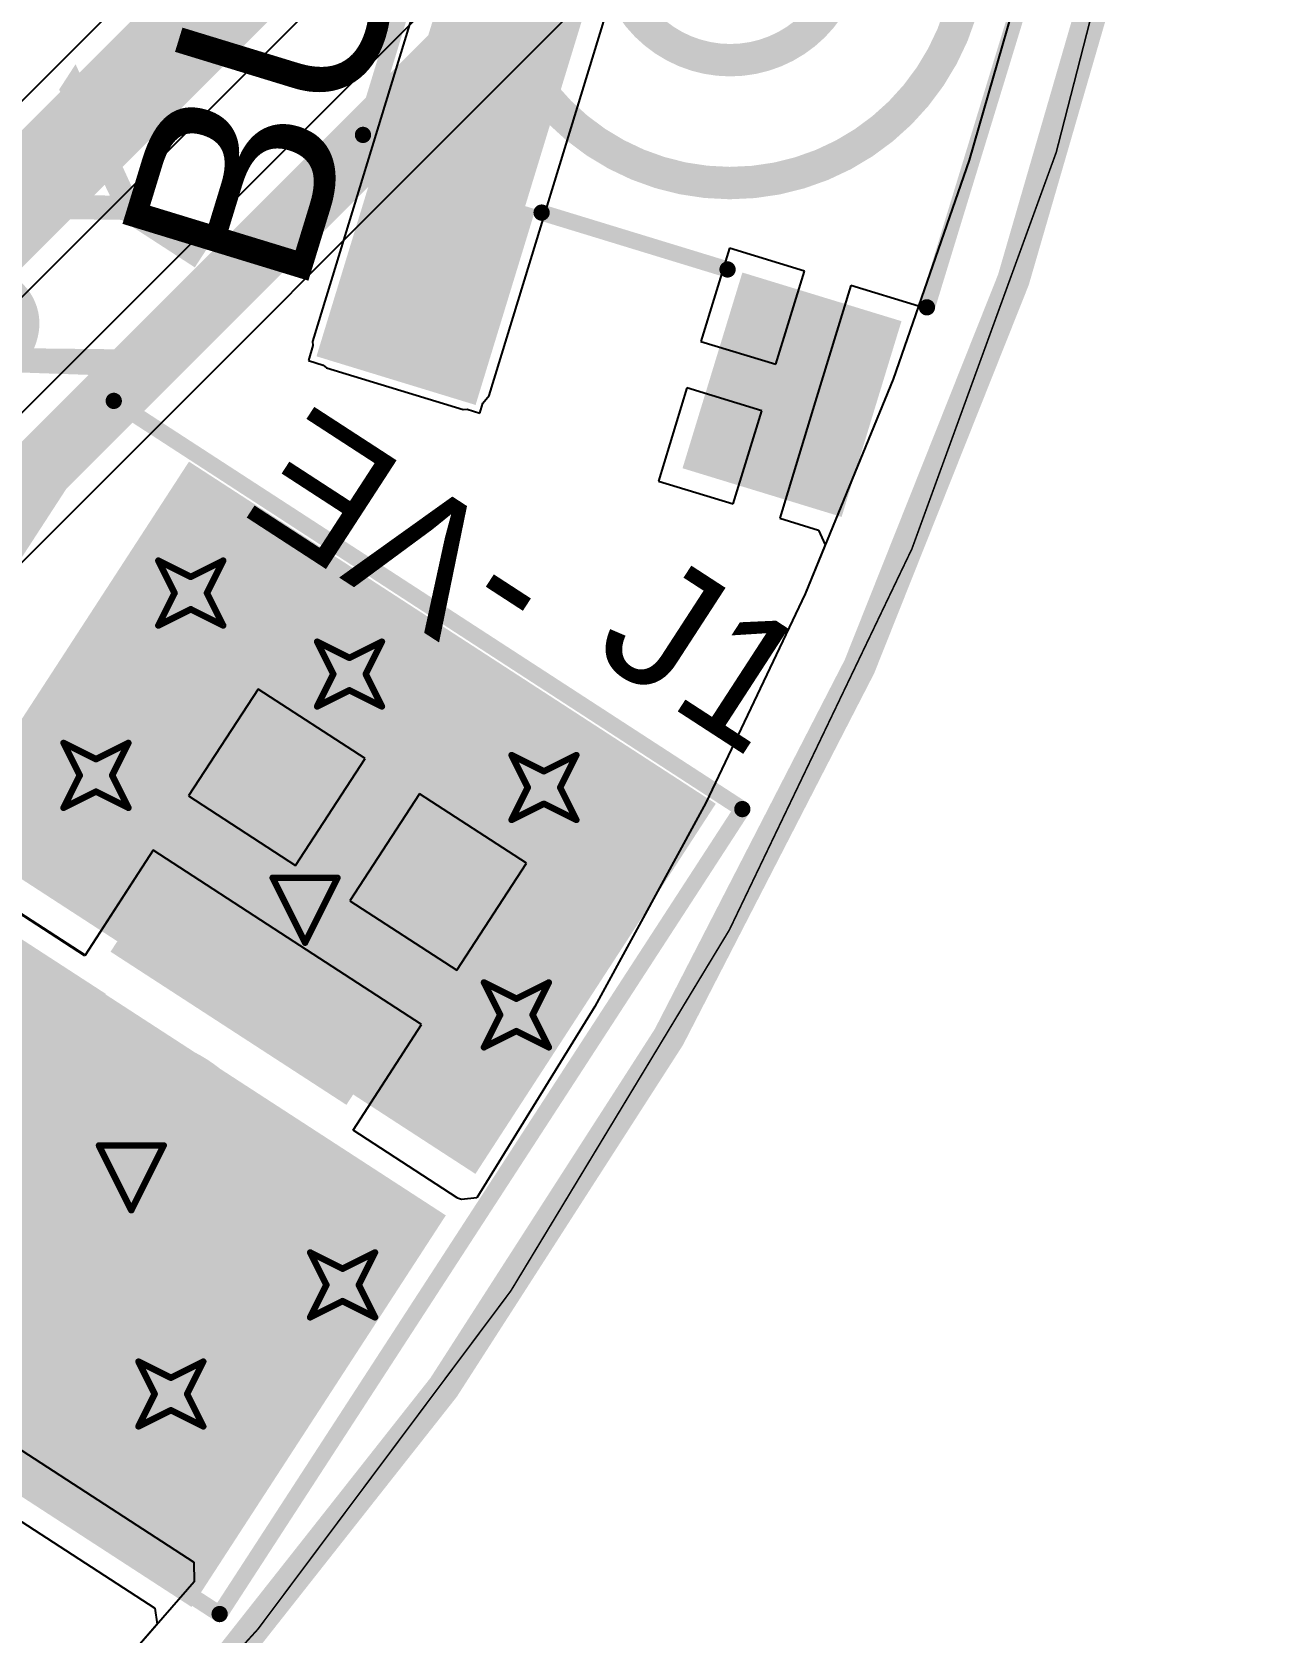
# Model space of a CAD drawing. Header units: millimetres. Extents: x -2 to 282, y -53 to 22.
# Drawn here: x 52.14 to 61.8, y -41.04 to -28.49 of the extents above; entities that cross this region are included whole.
import ezdxf

# ---------------------------------------------------------------- set-up
doc = ezdxf.new("R2010")
doc.units = ezdxf.units.MM
for name, color, linetype in [('BottomLayer', 5, 'Continuous'), ('BottomSolder', 6, 'Continuous'), ('DrillDrawing', 1, 'Continuous'), ('Mechanical1', 6, 'Continuous'), ('Mechanical2', 216, 'Continuous'), ('MultiLayer', 9, 'Continuous'), ('PadHoleLayer', 156, 'Continuous'), ('TopLayer', 1, 'Continuous'), ('TopOverlay', 2, 'Continuous'), ('TopPaste', 8, 'Continuous'), ('TopSolder', 216, 'Continuous'), ('ViaHoleLayer', 16, 'Continuous')]:
    doc.layers.add(name, color=color, linetype=linetype)
doc.styles.add('Arial', font='', dxfattribs={"height": 0.2})
doc.styles.get('Arial').set_extended_font_data('Arial')

# ---------------------------------------------------------------- blocks, each defined once
blk = doc.blocks.new('TS_1109S_B_J__19')
at = {"layer": 'TopLayer'}
for points in [[(-3.95, 2.05), (-2.55, 2.05), (-2.55, 0.95), (-3.95, 0.95)], [(2.55, 2.05), (3.95, 2.05), (3.95, 0.95), (2.55, 0.95)], [(-3.95, -0.95), (-2.55, -0.95), (-2.55, -2.05), (-3.95, -2.05)], [(2.55, -0.95), (3.95, -0.95), (3.95, -2.05), (2.55, -2.05)]]:
    blk.add_hatch(color=1, dxfattribs=at).paths.add_polyline_path(points)
at = {"layer": 'TopPaste'}
for points in [[(-3.95, 2.05), (-2.55, 2.05), (-2.55, 0.95), (-3.95, 0.95)], [(2.55, 2.05), (3.95, 2.05), (3.95, 0.95), (2.55, 0.95)], [(-3.95, -0.95), (-2.55, -0.95), (-2.55, -2.05), (-3.95, -2.05)], [(2.55, -0.95), (3.95, -0.95), (3.95, -2.05), (2.55, -2.05)]]:
    blk.add_hatch(color=8, dxfattribs=at).paths.add_polyline_path(points)
at = {"layer": 'TopSolder'}
for points in [[(-4.052, 2.152), (-2.448, 2.152), (-2.448, 0.848), (-4.052, 0.848)], [(2.448, 2.152), (4.052, 2.152), (4.052, 0.848), (2.448, 0.848)], [(-4.052, -0.848), (-2.448, -0.848), (-2.448, -2.152), (-4.052, -2.152)], [(2.448, -0.848), (4.052, -0.848), (4.052, -2.152), (2.448, -2.152)]]:
    blk.add_hatch(color=216, dxfattribs=at).paths.add_polyline_path(points)
at = {"layer": 'TopOverlay', "const_width": 0.127}
for points in [[(-2.286, 2.311), (2.286, 2.311)], [(-2.459, 0.794), (-2.459, -0.73)], [(2.459, 0.794), (2.459, -0.73)], [(-2.286, -2.311), (2.286, -2.311)]]:
    blk.add_lwpolyline(points, dxfattribs=at)
at = {"layer": 'TopOverlay'}
for points, const_width in [([(-2.318, 2.311, 1), (-2.254, 2.311, 1)], 0.0635), ([(2.254, 2.311, 1), (2.318, 2.311, 1)], 0.0635), ([(1.888, 0, 1), (-1.888, 0, 1)], 0.254), ([(0.925, 0, 1), (-0.925, 0, 1)], 0.254), ([(-2.491, 0.794, 1), (-2.427, 0.794, 1)], 0.0635), ([(2.427, 0.794, 1), (2.491, 0.794, 1)], 0.0635), ([(-1.951, 0, 1), (-1.824, 0, 1)], 0.127), ([(-0.988, 0, 1), (-0.861, 0, 1)], 0.127), ([(0.861, 0, 1), (0.988, 0, 1)], 0.127), ([(1.824, 0, 1), (1.951, 0, 1)], 0.127), ([(-2.491, -0.73, 1), (-2.427, -0.73, 1)], 0.0635), ([(2.427, -0.73, 1), (2.491, -0.73, 1)], 0.0635), ([(-2.318, -2.311, 1), (-2.254, -2.311, 1)], 0.0635), ([(2.254, -2.311, 1), (2.318, -2.311, 1)], 0.0635)]:
    blk.add_lwpolyline(points, format="xyb", close=True, dxfattribs=dict(at, const_width=const_width))
blk = doc.blocks.new('B2B_XH_A_LF__SN___90')
at = {"layer": 'BottomLayer'}
blk.add_hatch(color=5, dxfattribs=at).paths.add_polyline_path([(-2.25, 1), (-0.25, 1), (-0.25, -1), (-2.25, -1)])
h = blk.add_hatch(color=5, dxfattribs=at)
edge = h.paths.add_edge_path()
edge.add_arc((1.25, 0), 1, 0, 360)
at = {"layer": 'BottomSolder'}
blk.add_hatch(color=6, dxfattribs=at).paths.add_polyline_path([(-2.352, 1.102), (-0.148, 1.102), (-0.148, -1.102), (-2.352, -1.102)])
h = blk.add_hatch(color=6, dxfattribs=at)
edge = h.paths.add_edge_path()
edge.add_arc((1.25, 0), 1.102, 0, 360)
at = {"layer": 'MultiLayer'}
blk.add_hatch(color=9, dxfattribs=at).paths.add_polyline_path([(-2.25, 1), (-0.25, 1), (-0.25, -1), (-2.25, -1)])
h = blk.add_hatch(color=9, dxfattribs=at)
edge = h.paths.add_edge_path()
edge.add_arc((1.25, 0), 1, 0, 360)
at = {"layer": 'PadHoleLayer'}
h = blk.add_hatch(color=156, dxfattribs=at)
edge = h.paths.add_edge_path()
edge.add_arc((-1.25, 0), 0.5, 0, 360)
h = blk.add_hatch(color=156, dxfattribs=at)
edge = h.paths.add_edge_path()
edge.add_arc((1.25, 0), 0.5, 0, 360)
at = {"layer": 'TopLayer'}
blk.add_hatch(color=1, dxfattribs=at).paths.add_polyline_path([(-2.25, 1), (-0.25, 1), (-0.25, -1), (-2.25, -1)])
h = blk.add_hatch(color=1, dxfattribs=at)
edge = h.paths.add_edge_path()
edge.add_arc((1.25, 0), 1, 0, 360)
at = {"layer": 'TopSolder'}
blk.add_hatch(color=216, dxfattribs=at).paths.add_polyline_path([(-2.352, 1.102), (-0.148, 1.102), (-0.148, -1.102), (-2.352, -1.102)])
h = blk.add_hatch(color=216, dxfattribs=at)
edge = h.paths.add_edge_path()
edge.add_arc((1.25, 0), 1.102, 0, 360)
at = {"layer": 'TopOverlay', "const_width": 0.127}
for points in [[(-3.782, -3.432), (-3.782, 2.442)], [(3.74, 2.442), (-3.782, 2.442)], [(3.74, -3.432), (3.74, 2.442)], [(3.74, -3.432), (-3.782, -3.432)]]:
    blk.add_lwpolyline(points, dxfattribs=at)
at = {"layer": 'TopOverlay', "const_width": 0.0635}
for points in [[(-3.814, 2.442, 1), (-3.75, 2.442, 1)], [(-3.814, 2.442, 1), (-3.75, 2.442, 1)], [(3.708, 2.442, 1), (3.772, 2.442, 1)], [(3.708, 2.442, 1), (3.772, 2.442, 1)], [(-3.814, -3.432, 1), (-3.75, -3.432, 1)], [(-3.814, -3.432, 1), (-3.75, -3.432, 1)], [(3.708, -3.432, 1), (3.772, -3.432, 1)], [(3.708, -3.432, 1), (3.772, -3.432, 1)]]:
    blk.add_lwpolyline(points, format="xyb", close=True, dxfattribs=at)

msp = doc.modelspace()

# ---------------------------------------------------------------- hatches: boundary and pattern name
at = {"layer": 'BottomLayer'}
for points in [[(53.372, -31.86), (51.488, -34.76), (55.617, -37.442), (57.501, -34.541)], [(51.248, -35.081), (49.511, -37.756), (53.647, -40.443), (55.385, -37.767)]]:
    msp.add_hatch(color=5, dxfattribs=at).paths.add_polyline_path(points)
h = msp.add_hatch(color=5, dxfattribs=at)
edge = h.paths.add_edge_path()
edge.add_arc((53.386, -32.89), 0.3, 0, 360)
h = msp.add_hatch(color=5, dxfattribs=at)
edge = h.paths.add_edge_path()
edge.add_arc((54.63, -33.525), 0.3, 0, 360)
h = msp.add_hatch(color=5, dxfattribs=at)
edge = h.paths.add_edge_path()
edge.add_arc((52.643, -34.319), 0.3, 0, 360)
h = msp.add_hatch(color=5, dxfattribs=at)
edge = h.paths.add_edge_path()
edge.add_arc((56.154, -34.414), 0.3, 0, 360)
h = msp.add_hatch(color=5, dxfattribs=at)
edge = h.paths.add_edge_path()
edge.add_arc((55.938, -36.196), 0.3, 0, 360)
h = msp.add_hatch(color=5, dxfattribs=at)
edge = h.paths.add_edge_path()
edge.add_arc((54.576, -38.312), 0.3, 0, 360)
h = msp.add_hatch(color=5, dxfattribs=at)
edge = h.paths.add_edge_path()
edge.add_arc((53.23, -39.167), 0.3, 0, 360)
at = {"layer": 'TopLayer'}
for points in [[(57.877, -23.739), (56.809, -23.412), (54.499, -30.967), (55.568, -31.294)], [(47.064, -32.358), (46.159, -33.752), (51.815, -37.425), (52.72, -36.031)], [(50.572, -34.642), (48.579, -37.71), (53.392, -40.836), (55.385, -37.767)]]:
    msp.add_hatch(color=1, dxfattribs=at).paths.add_polyline_path(points)
h = msp.add_hatch(color=1, dxfattribs=at)
edge = h.paths.add_edge_path()
edge.add_arc((53.386, -32.89), 0.3, 0, 360)
h = msp.add_hatch(color=1, dxfattribs=at)
edge = h.paths.add_edge_path()
edge.add_arc((54.63, -33.525), 0.3, 0, 360)
h = msp.add_hatch(color=1, dxfattribs=at)
edge = h.paths.add_edge_path()
edge.add_arc((52.643, -34.319), 0.3, 0, 360)
h = msp.add_hatch(color=1, dxfattribs=at)
edge = h.paths.add_edge_path()
edge.add_arc((56.154, -34.414), 0.3, 0, 360)
h = msp.add_hatch(color=1, dxfattribs=at)
edge = h.paths.add_edge_path()
edge.add_arc((55.938, -36.196), 0.3, 0, 360)
h = msp.add_hatch(color=1, dxfattribs=at)
edge = h.paths.add_edge_path()
edge.add_arc((54.576, -38.312), 0.3, 0, 360)
h = msp.add_hatch(color=1, dxfattribs=at)
edge = h.paths.add_edge_path()
edge.add_arc((53.23, -39.167), 0.3, 0, 360)
at = {"layer": 'ViaHoleLayer'}
h = msp.add_hatch(color=16, dxfattribs=at)
edge = h.paths.add_edge_path()
edge.add_arc((53.386, -32.89), 0.15, 0, 360)
h = msp.add_hatch(color=16, dxfattribs=at)
edge = h.paths.add_edge_path()
edge.add_arc((54.63, -33.525), 0.15, 0, 360)
h = msp.add_hatch(color=16, dxfattribs=at)
edge = h.paths.add_edge_path()
edge.add_arc((52.643, -34.319), 0.15, 0, 360)
h = msp.add_hatch(color=16, dxfattribs=at)
edge = h.paths.add_edge_path()
edge.add_arc((56.154, -34.414), 0.15, 0, 360)
h = msp.add_hatch(color=16, dxfattribs=at)
edge = h.paths.add_edge_path()
edge.add_arc((55.938, -36.196), 0.15, 0, 360)
h = msp.add_hatch(color=16, dxfattribs=at)
edge = h.paths.add_edge_path()
edge.add_arc((54.576, -38.312), 0.15, 0, 360)
h = msp.add_hatch(color=16, dxfattribs=at)
edge = h.paths.add_edge_path()
edge.add_arc((53.23, -39.167), 0.15, 0, 360)

# ---------------------------------------------------------------- linework, layer by layer
at = {"layer": 'BottomLayer'}
for p, q in [((56.359, -24.736), (48.042, -33.053)), ((58.075, -25.463), (49.414, -34.124)), ((48.811, -33.822), (57.128, -25.505)), ((50, -34.71), (58.661, -26.049)), ((59.99, -27.752), (59.488, -29.498)), ((59.488, -29.498), (58.891, -31.214)), ((58.891, -31.214), (58.202, -32.895)), ((58.202, -32.895), (57.422, -34.535)), ((53.913, -33.642), (53.369, -34.48)), ((54.752, -34.186), (53.913, -33.642)), ((54.207, -35.025), (54.752, -34.186)), ((53.369, -34.48), (54.207, -35.025)), ((55.178, -34.463), (54.633, -35.302)), ((56.017, -35.008), (55.178, -34.463)), ((57.422, -34.535), (56.553, -36.131)), ((52.555, -35.733), (51.338, -34.943)), ((53.092, -34.906), (52.555, -35.733)), ((54.144, -35.589), (53.092, -34.906)), ((55.472, -35.846), (56.017, -35.008)), ((54.633, -35.302), (55.472, -35.846)), ((55.195, -36.272), (54.144, -35.589)), ((56.553, -36.131), (55.629, -37.629)), ((54.659, -37.099), (55.195, -36.272)), ((55.475, -37.629), (54.659, -37.099)), ((55.476, -37.631), (55.475, -37.629)), ((55.507, -37.642), (55.476, -37.631)), ((55.629, -37.629), (55.507, -37.642)), ((49.504, -37.949), (53.411, -40.486)), ((53.411, -40.486), (53.412, -40.638)), ((53.412, -40.638), (52.252, -41.97))]:
    msp.add_line(p, q, dxfattribs=at)
for points, const_width in [([(48.427, -33.437), (56.743, -25.121)], 0.762), ([(49.707, -34.417), (58.368, -25.756)], 0.508)]:
    msp.add_lwpolyline(points, dxfattribs=dict(at, const_width=const_width))
at = {"layer": 'DrillDrawing', "const_width": 0.0508}
for points in [[(53.132, -32.636), (53.386, -32.763)], [(53.132, -32.636), (53.259, -32.89)], [(53.386, -32.763), (53.64, -32.636)], [(53.513, -32.89), (53.64, -32.636)], [(53.132, -33.144), (53.259, -32.89)], [(53.513, -32.89), (53.64, -33.144)], [(53.132, -33.144), (53.386, -33.017)], [(53.386, -33.017), (53.64, -33.144)], [(54.376, -33.271), (54.63, -33.398)], [(54.376, -33.271), (54.503, -33.525)], [(54.63, -33.398), (54.884, -33.271)], [(54.757, -33.525), (54.884, -33.271)], [(54.376, -33.779), (54.503, -33.525)], [(54.757, -33.525), (54.884, -33.779)], [(54.376, -33.779), (54.63, -33.652)], [(54.63, -33.652), (54.884, -33.779)], [(52.389, -34.065), (52.643, -34.192)], [(52.389, -34.065), (52.516, -34.319)], [(52.643, -34.192), (52.897, -34.065)], [(52.77, -34.319), (52.897, -34.065)], [(55.9, -34.16), (56.154, -34.287)], [(55.9, -34.16), (56.027, -34.414)], [(56.154, -34.287), (56.408, -34.16)], [(56.281, -34.414), (56.408, -34.16)], [(52.389, -34.573), (52.516, -34.319)], [(52.77, -34.319), (52.897, -34.573)], [(52.389, -34.573), (52.643, -34.446)], [(52.643, -34.446), (52.897, -34.573)], [(55.9, -34.668), (56.027, -34.414)], [(56.281, -34.414), (56.408, -34.668)], [(55.9, -34.668), (56.154, -34.541)], [(56.154, -34.541), (56.408, -34.668)], [(54.028, -35.122), (54.536, -35.122)], [(54.028, -35.122), (54.282, -35.63)], [(54.282, -35.63), (54.536, -35.122)], [(55.684, -35.942), (55.938, -36.069)], [(55.684, -35.942), (55.811, -36.196)], [(55.938, -36.069), (56.192, -35.942)], [(56.065, -36.196), (56.192, -35.942)], [(55.684, -36.45), (55.811, -36.196)], [(56.065, -36.196), (56.192, -36.45)], [(55.684, -36.45), (55.938, -36.323)], [(55.938, -36.323), (56.192, -36.45)], [(52.666, -37.219), (53.174, -37.219)], [(52.666, -37.219), (52.92, -37.727)], [(52.92, -37.727), (53.174, -37.219)], [(54.322, -38.058), (54.576, -38.185)], [(54.322, -38.058), (54.449, -38.312)], [(54.576, -38.185), (54.83, -38.058)], [(54.703, -38.312), (54.83, -38.058)], [(54.322, -38.566), (54.449, -38.312)], [(54.703, -38.312), (54.83, -38.566)], [(54.322, -38.566), (54.576, -38.439)], [(54.576, -38.439), (54.83, -38.566)], [(52.976, -38.913), (53.23, -39.04)], [(52.976, -38.913), (53.103, -39.167)], [(53.23, -39.04), (53.484, -38.913)], [(53.357, -39.167), (53.484, -38.913)], [(52.976, -39.421), (53.103, -39.167)], [(53.357, -39.167), (53.484, -39.421)], [(52.976, -39.421), (53.23, -39.294)], [(53.23, -39.294), (53.484, -39.421)]]:
    msp.add_lwpolyline(points, dxfattribs=at)
at = {"layer": 'DrillDrawing', "const_width": 0.0254}
for points in [[(53.119, -32.636, 1), (53.145, -32.636, 1)], [(53.119, -32.636, 1), (53.145, -32.636, 1)], [(53.627, -32.636, 1), (53.653, -32.636, 1)], [(53.627, -32.636, 1), (53.653, -32.636, 1)], [(53.373, -32.763, 1), (53.399, -32.763, 1)], [(53.373, -32.763, 1), (53.399, -32.763, 1)], [(53.246, -32.89, 1), (53.272, -32.89, 1)], [(53.246, -32.89, 1), (53.272, -32.89, 1)], [(53.5, -32.89, 1), (53.526, -32.89, 1)], [(53.5, -32.89, 1), (53.526, -32.89, 1)], [(53.373, -33.017, 1), (53.399, -33.017, 1)], [(53.373, -33.017, 1), (53.399, -33.017, 1)], [(53.119, -33.144, 1), (53.145, -33.144, 1)], [(53.119, -33.144, 1), (53.145, -33.144, 1)], [(53.627, -33.144, 1), (53.653, -33.144, 1)], [(53.627, -33.144, 1), (53.653, -33.144, 1)], [(54.364, -33.271, 1), (54.389, -33.271, 1)], [(54.364, -33.271, 1), (54.389, -33.271, 1)], [(54.872, -33.271, 1), (54.897, -33.271, 1)], [(54.872, -33.271, 1), (54.897, -33.271, 1)], [(54.618, -33.398, 1), (54.643, -33.398, 1)], [(54.618, -33.398, 1), (54.643, -33.398, 1)], [(54.491, -33.525, 1), (54.516, -33.525, 1)], [(54.491, -33.525, 1), (54.516, -33.525, 1)], [(54.745, -33.525, 1), (54.77, -33.525, 1)], [(54.745, -33.525, 1), (54.77, -33.525, 1)], [(54.618, -33.652, 1), (54.643, -33.652, 1)], [(54.618, -33.652, 1), (54.643, -33.652, 1)], [(54.364, -33.779, 1), (54.389, -33.779, 1)], [(54.364, -33.779, 1), (54.389, -33.779, 1)], [(54.872, -33.779, 1), (54.897, -33.779, 1)], [(54.872, -33.779, 1), (54.897, -33.779, 1)], [(52.376, -34.065, 1), (52.402, -34.065, 1)], [(52.376, -34.065, 1), (52.402, -34.065, 1)], [(52.884, -34.065, 1), (52.91, -34.065, 1)], [(52.884, -34.065, 1), (52.91, -34.065, 1)], [(52.63, -34.192, 1), (52.656, -34.192, 1)], [(52.63, -34.192, 1), (52.656, -34.192, 1)], [(55.888, -34.16, 1), (55.913, -34.16, 1)], [(55.888, -34.16, 1), (55.913, -34.16, 1)], [(56.396, -34.16, 1), (56.421, -34.16, 1)], [(56.396, -34.16, 1), (56.421, -34.16, 1)], [(52.503, -34.319, 1), (52.529, -34.319, 1)], [(52.503, -34.319, 1), (52.529, -34.319, 1)], [(52.757, -34.319, 1), (52.783, -34.319, 1)], [(52.757, -34.319, 1), (52.783, -34.319, 1)], [(56.142, -34.287, 1), (56.167, -34.287, 1)], [(56.142, -34.287, 1), (56.167, -34.287, 1)], [(52.63, -34.446, 1), (52.656, -34.446, 1)], [(52.63, -34.446, 1), (52.656, -34.446, 1)], [(56.015, -34.414, 1), (56.04, -34.414, 1)], [(56.015, -34.414, 1), (56.04, -34.414, 1)], [(56.269, -34.414, 1), (56.294, -34.414, 1)], [(56.269, -34.414, 1), (56.294, -34.414, 1)], [(52.376, -34.573, 1), (52.402, -34.573, 1)], [(52.376, -34.573, 1), (52.402, -34.573, 1)], [(52.884, -34.573, 1), (52.91, -34.573, 1)], [(52.884, -34.573, 1), (52.91, -34.573, 1)], [(56.142, -34.541, 1), (56.167, -34.541, 1)], [(56.142, -34.541, 1), (56.167, -34.541, 1)], [(55.888, -34.668, 1), (55.913, -34.668, 1)], [(55.888, -34.668, 1), (55.913, -34.668, 1)], [(56.396, -34.668, 1), (56.421, -34.668, 1)], [(56.396, -34.668, 1), (56.421, -34.668, 1)], [(54.015, -35.122, 1), (54.041, -35.122, 1)], [(54.015, -35.122, 1), (54.041, -35.122, 1)], [(54.523, -35.122, 1), (54.549, -35.122, 1)], [(54.523, -35.122, 1), (54.549, -35.122, 1)], [(54.269, -35.63, 1), (54.295, -35.63, 1)], [(54.269, -35.63, 1), (54.295, -35.63, 1)], [(55.671, -35.942, 1), (55.697, -35.942, 1)], [(55.671, -35.942, 1), (55.697, -35.942, 1)], [(56.179, -35.942, 1), (56.205, -35.942, 1)], [(56.179, -35.942, 1), (56.205, -35.942, 1)], [(55.925, -36.069, 1), (55.951, -36.069, 1)], [(55.925, -36.069, 1), (55.951, -36.069, 1)], [(55.798, -36.196, 1), (55.824, -36.196, 1)], [(55.798, -36.196, 1), (55.824, -36.196, 1)], [(56.052, -36.196, 1), (56.078, -36.196, 1)], [(56.052, -36.196, 1), (56.078, -36.196, 1)], [(55.925, -36.323, 1), (55.951, -36.323, 1)], [(55.925, -36.323, 1), (55.951, -36.323, 1)], [(55.671, -36.45, 1), (55.697, -36.45, 1)], [(55.671, -36.45, 1), (55.697, -36.45, 1)], [(56.179, -36.45, 1), (56.205, -36.45, 1)], [(56.179, -36.45, 1), (56.205, -36.45, 1)], [(52.654, -37.219, 1), (52.679, -37.219, 1)], [(52.654, -37.219, 1), (52.679, -37.219, 1)], [(53.162, -37.219, 1), (53.187, -37.219, 1)], [(53.162, -37.219, 1), (53.187, -37.219, 1)], [(52.908, -37.727, 1), (52.933, -37.727, 1)], [(52.908, -37.727, 1), (52.933, -37.727, 1)], [(54.309, -38.058, 1), (54.335, -38.058, 1)], [(54.309, -38.058, 1), (54.335, -38.058, 1)], [(54.817, -38.058, 1), (54.843, -38.058, 1)], [(54.817, -38.058, 1), (54.843, -38.058, 1)], [(54.563, -38.185, 1), (54.589, -38.185, 1)], [(54.563, -38.185, 1), (54.589, -38.185, 1)], [(54.436, -38.312, 1), (54.462, -38.312, 1)], [(54.436, -38.312, 1), (54.462, -38.312, 1)], [(54.69, -38.312, 1), (54.716, -38.312, 1)], [(54.69, -38.312, 1), (54.716, -38.312, 1)], [(54.563, -38.439, 1), (54.589, -38.439, 1)], [(54.563, -38.439, 1), (54.589, -38.439, 1)], [(54.309, -38.566, 1), (54.335, -38.566, 1)], [(54.309, -38.566, 1), (54.335, -38.566, 1)], [(54.817, -38.566, 1), (54.843, -38.566, 1)], [(54.817, -38.566, 1), (54.843, -38.566, 1)], [(52.964, -38.913, 1), (52.989, -38.913, 1)], [(52.964, -38.913, 1), (52.989, -38.913, 1)], [(53.472, -38.913, 1), (53.497, -38.913, 1)], [(53.472, -38.913, 1), (53.497, -38.913, 1)], [(53.218, -39.04, 1), (53.243, -39.04, 1)], [(53.218, -39.04, 1), (53.243, -39.04, 1)], [(53.091, -39.167, 1), (53.116, -39.167, 1)], [(53.091, -39.167, 1), (53.116, -39.167, 1)], [(53.345, -39.167, 1), (53.37, -39.167, 1)], [(53.345, -39.167, 1), (53.37, -39.167, 1)], [(53.218, -39.294, 1), (53.243, -39.294, 1)], [(53.218, -39.294, 1), (53.243, -39.294, 1)], [(52.964, -39.421, 1), (52.989, -39.421, 1)], [(52.964, -39.421, 1), (52.989, -39.421, 1)], [(53.472, -39.421, 1), (53.497, -39.421, 1)], [(53.472, -39.421, 1), (53.497, -39.421, 1)]]:
    msp.add_lwpolyline(points, format="xyb", close=True, dxfattribs=at)
at = {"layer": 'Mechanical1', "const_width": 0.0127}
msp.add_lwpolyline([(0, 0, -3.218852), (-0.279, -38.414)], format="xyb", dxfattribs=at)
at = {"layer": 'Mechanical2', "const_width": 0.254}
msp.add_lwpolyline([(50.766, 5.478, -1.122171), (-0.294, -38.437)], format="xyb", dxfattribs=at)
at = {"layer": 'TopLayer'}
for p, q in [((55.314, -27.737), (54.341, -30.919)), ((59.99, -27.752), (59.488, -29.498)), ((55.725, -31.342), (56.746, -28.004)), ((59.488, -29.498), (59.09, -30.641)), ((57.609, -30.188), (57.385, -30.918)), ((58.195, -30.367), (57.609, -30.188)), ((57.972, -31.097), (58.195, -30.367)), ((58.56, -30.479), (58.281, -31.391)), ((59.09, -30.641), (58.56, -30.479)), ((54.344, -30.951), (54.309, -31.068)), ((54.341, -30.919), (54.344, -30.951)), ((57.385, -30.918), (57.972, -31.097)), ((54.309, -31.068), (54.425, -31.104)), ((54.425, -31.104), (54.451, -31.125)), ((54.451, -31.125), (55.52, -31.451)), ((55.675, -31.403), (55.725, -31.342)), ((57.274, -31.282), (57.051, -32.013)), ((57.861, -31.462), (57.274, -31.282)), ((55.52, -31.451), (55.552, -31.448)), ((55.552, -31.448), (55.652, -31.479)), ((55.652, -31.479), (55.675, -31.403)), ((57.637, -32.192), (57.861, -31.462)), ((58.281, -31.391), (58.002, -32.303)), ((57.051, -32.013), (57.637, -32.192)), ((58.002, -32.303), (58.305, -32.396)), ((58.305, -32.396), (58.359, -32.511)), ((58.359, -32.511), (58.202, -32.895)), ((58.202, -32.895), (57.422, -34.535)), ((53.913, -33.642), (53.369, -34.48)), ((54.752, -34.186), (53.913, -33.642)), ((52.558, -35.729), (49.573, -33.791)), ((54.207, -35.025), (54.752, -34.186)), ((53.369, -34.48), (54.207, -35.025)), ((55.178, -34.463), (54.633, -35.302)), ((56.017, -35.008), (55.178, -34.463)), ((57.422, -34.535), (56.553, -36.131)), ((53.092, -34.906), (52.558, -35.729)), ((54.144, -35.589), (53.092, -34.906)), ((55.472, -35.846), (56.017, -35.008)), ((54.633, -35.302), (55.472, -35.846)), ((55.195, -36.272), (54.144, -35.589)), ((56.553, -36.131), (55.629, -37.629)), ((54.659, -37.099), (55.195, -36.272)), ((55.475, -37.629), (54.659, -37.099)), ((55.476, -37.631), (55.475, -37.629)), ((55.507, -37.642), (55.476, -37.631)), ((55.629, -37.629), (55.507, -37.642)), ((49.873, -38.748), (53.104, -40.846)), ((53.104, -40.846), (53.122, -40.971)), ((53.122, -40.971), (52.252, -41.97))]:
    msp.add_line(p, q, dxfattribs=at)

# ---------------------------------------------------------------- block references
for name, p, rotation in [('TS_1109S_B_J__19', (57.614, -27.789), 73), ('B2B_XH_A_LF__SN___90', (53.601, -36.425), 237)]:
    msp.add_blockref(name, p, dxfattribs=dict(rotation=rotation))

# ---------------------------------------------------------------- texts
at = {"layer": 'TopOverlay', "style": 'Arial'}
for s, height, rotation, p in [('BUTTON4', 1.524, 73, (54.257, -30.609)), ('BATTERY', 1.651, 57, (48.103, -38.522)), ('-VE', 1.016, 147, (56.287, -32.686)), ('J1', 1.016, 327, (56.517, -33.372))]:
    msp.add_text(s, height=height, rotation=rotation, dxfattribs=at).set_placement(p)

doc.saveas('drawing.dxf')
